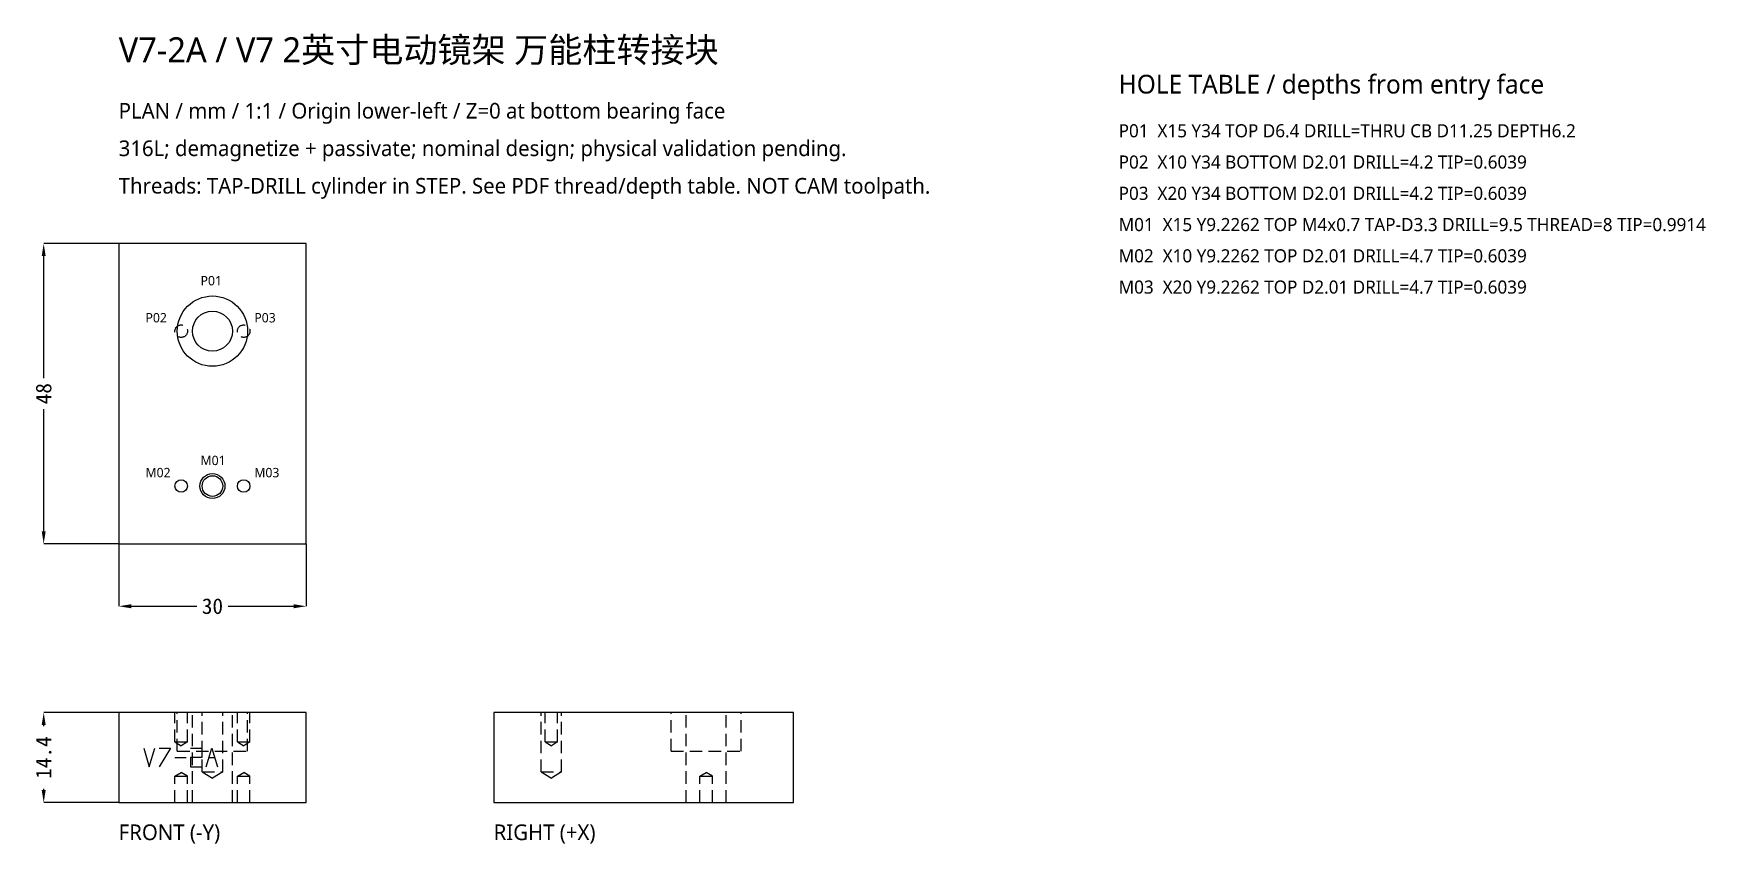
# Model space of a CAD drawing. Header units: millimetres. Extents: x -14 to 254, y -48 to 82.
import ezdxf

# ---------------------------------------------------------------- set-up
doc = ezdxf.new("R2010")
doc.units = ezdxf.units.MM
doc.linetypes.add('ZZHIDDEN', pattern=[3, 2, -1])
for name, color, linetype in [('BOTTOM_HOLES', 30, 'ZZHIDDEN'), ('COUNTERBORE', 4, 'Continuous'), ('DIMENSIONS', 3, 'Continuous'), ('ENGRAVING', 5, 'Continuous'), ('HIDDEN', 8, 'ZZHIDDEN'), ('NOTES', 7, 'Continuous'), ('OUTLINE', 7, 'Continuous'), ('THREAD_NOMINAL', 8, 'Continuous'), ('TOP_HOLES', 7, 'Continuous')]:
    doc.layers.add(name, color=color, linetype=linetype)
doc.styles.add('MSYH', font='msyh.ttc')
doc.dimstyles.get("Standard").update_dxf_attribs({"dimtxt": 2.5, "dimasz": 2.5, "dimexe": 1.25, "dimexo": 0.625, "dimtad": 1, "dimcen": 2.5, "dimazin": 3, "dimtfac": 1, "dimtmove": 0, "dimatfit": 3})

# ---------------------------------------------------------------- blocks, each defined once
blk = doc.blocks.new('_CLOSEDFILLED')
at = {"color": 0, "linetype": 'BYBLOCK'}
blk.add_solid([(-1, 0.16), (0, 0), (-1, -0.16)], dxfattribs=at)
blk = doc.blocks.new('*D1')
at = {"color": 3}
for p, q in [((0, 0), (0, -10)), ((30, 0), (30, -10)), ((2, -10), (12.5, -10)), ((17.5, -10), (28, -10))]:
    blk.add_line(p, q, dxfattribs=at)
at = {"layer": 'Defpoints'}
for p in [(0, 0), (30, 0), (0, -10)]:
    blk.add_point(p, dxfattribs=at)
at = {"layer": 'DIMENSIONS', "color": 3, "xscale": 2, "yscale": 2, "rotation": 180}
blk.add_blockref('_CLOSEDFILLED', (0, -10), dxfattribs=at)
at = {"layer": 'DIMENSIONS', "color": 3, "xscale": 2, "yscale": 2}
blk.add_blockref('_CLOSEDFILLED', (30, -10), dxfattribs=at)
at = {"layer": 'DIMENSIONS', "color": 3, "insert": (15, -10), "char_height": 2.5, "attachment_point": 5}
blk.add_mtext('30', dxfattribs=at)
blk = doc.blocks.new('*D2')
at = {"color": 3}
for p, q in [((0, 48), (-12, 48)), ((-12, 26.5), (-12, 46)), ((-12, 2), (-12, 21.5)), ((0, 0), (-12, 0))]:
    blk.add_line(p, q, dxfattribs=at)
at = {"layer": 'Defpoints'}
for p in [(0, 48), (-12, 0), (0, 0)]:
    blk.add_point(p, dxfattribs=at)
at = {"layer": 'DIMENSIONS', "color": 3, "xscale": 2, "yscale": 2}
for p, rotation in [((-12, 48), 90), ((-12, 0), 270)]:
    blk.add_blockref('_CLOSEDFILLED', p, dxfattribs=dict(at, rotation=rotation))
at = {"layer": 'DIMENSIONS', "color": 3, "insert": (-12, 24), "char_height": 2.5, "attachment_point": 5, "rotation": 90}
blk.add_mtext('48', dxfattribs=at)
blk = doc.blocks.new('*D3')
at = {"color": 3}
for p, q in [((0, -27), (-12, -27)), ((-12, -29.2), (-12, -29)), ((-12, -39.4), (-12, -39.2)), ((0, -41.4), (-12, -41.4))]:
    blk.add_line(p, q, dxfattribs=at)
at = {"layer": 'Defpoints'}
for p in [(0, -27), (-12, -41.4), (0, -41.4)]:
    blk.add_point(p, dxfattribs=at)
at = {"layer": 'DIMENSIONS', "color": 3, "xscale": 2, "yscale": 2}
for p, rotation in [((-12, -27), 90), ((-12, -41.4), 270)]:
    blk.add_blockref('_CLOSEDFILLED', p, dxfattribs=dict(at, rotation=rotation))
at = {"layer": 'DIMENSIONS', "color": 3, "insert": (-12, -34.2), "char_height": 2.5, "attachment_point": 5, "rotation": 90}
blk.add_mtext('14.4', dxfattribs=at)

msp = doc.modelspace()

# ---------------------------------------------------------------- linework, layer by layer
at = {"layer": 'BOTTOM_HOLES'}
for centre in [(10, 34), (20, 34)]:
    msp.add_circle(centre, 1.005, dxfattribs=at)
at = {"layer": 'COUNTERBORE'}
msp.add_circle((15, 34), 5.625, dxfattribs=at)
at = {"layer": 'ENGRAVING'}
for p, q in [((4, -32.7), (4.9, -35.7)), ((4.9, -35.7), (5.8, -32.7)), ((6.5, -32.7), (8.3, -32.7)), ((8.3, -32.7), (6.5, -35.7)), ((9, -34.2), (10.8, -34.2)), ((11.5, -32.7), (13.3, -32.7)), ((13.3, -34.2), (11.5, -34.2)), ((11.5, -34.2), (11.5, -35.7)), ((13.3, -32.7), (13.3, -34.2)), ((14, -35.7), (14.9, -32.7)), ((14.45, -34.2), (15.35, -34.2)), ((14.9, -32.7), (15.8, -35.7)), ((11.5, -35.7), (13.3, -35.7))]:
    msp.add_line(p, q, dxfattribs=at)
at = {"layer": 'HIDDEN'}
for p, q in [((8.995, -31.7), (8.995, -27)), ((9.375, -33.2), (9.375, -27)), ((11.005, -31.7), (11.005, -27)), ((11.8, -41.4), (11.8, -27)), ((13.35, -36.5), (13.35, -27)), ((16.65, -36.5), (16.65, -27)), ((18.2, -41.4), (18.2, -27)), ((18.995, -31.7), (18.995, -27)), ((20.625, -33.2), (20.625, -27)), ((21.005, -31.7), (21.005, -27)), ((67.57624, -36.5), (67.57624, -27)), ((68.22124, -31.7), (68.22124, -27)), ((70.23124, -31.7), (70.23124, -27)), ((70.87624, -36.5), (70.87624, -27)), ((88.375, -33.2), (88.375, -27)), ((90.8, -41.4), (90.8, -27)), ((97.2, -41.4), (97.2, -27)), ((99.625, -33.2), (99.625, -27)), ((8.995, -31.7), (11.005, -31.7)), ((8.995, -31.7), (10, -32.30386)), ((11.005, -31.7), (10, -32.30386)), ((18.995, -31.7), (21.005, -31.7)), ((18.995, -31.7), (20, -32.30386)), ((21.005, -31.7), (20, -32.30386)), ((68.22124, -31.7), (70.23124, -31.7)), ((68.22124, -31.7), (69.22624, -32.30386)), ((70.23124, -31.7), (69.22624, -32.30386)), ((9.375, -33.2), (20.625, -33.2)), ((88.375, -33.2), (99.625, -33.2)), ((8.995, -37.2), (10, -36.59614)), ((8.995, -41.4), (8.995, -37.2)), ((8.995, -37.2), (11.005, -37.2)), ((11.005, -37.2), (10, -36.59614)), ((11.005, -41.4), (11.005, -37.2)), ((13.35, -36.5), (16.65, -36.5)), ((13.35, -36.5), (15, -37.49142)), ((16.65, -36.5), (15, -37.49142)), ((18.995, -37.2), (20, -36.59614)), ((18.995, -41.4), (18.995, -37.2)), ((18.995, -37.2), (21.005, -37.2)), ((21.005, -37.2), (20, -36.59614)), ((21.005, -41.4), (21.005, -37.2)), ((67.57624, -36.5), (70.87624, -36.5)), ((67.57624, -36.5), (69.22624, -37.49142)), ((70.87624, -36.5), (69.22624, -37.49142)), ((92.995, -37.2), (94, -36.59614)), ((92.995, -41.4), (92.995, -37.2)), ((92.995, -37.2), (95.005, -37.2)), ((95.005, -37.2), (94, -36.59614)), ((95.005, -41.4), (95.005, -37.2))]:
    msp.add_line(p, q, dxfattribs=at)
at = {"layer": 'OUTLINE'}
for points in [[(0, 0), (30, 0), (30, 48), (0, 48)], [(0, -41.4), (30, -41.4), (30, -27), (0, -27)], [(60, -41.4), (108, -41.4), (108, -27), (60, -27)]]:
    msp.add_lwpolyline(points, close=True, dxfattribs=at)
at = {"layer": 'THREAD_NOMINAL'}
msp.add_circle((15, 9.22624), 2, dxfattribs=at)
at = {"layer": 'TOP_HOLES'}
for centre, radius in [((15, 34), 3.2), ((15, 9.22624), 1.65), ((10, 9.22624), 1.005), ((20, 9.22624), 1.005)]:
    msp.add_circle(centre, radius, dxfattribs=at)

# ---------------------------------------------------------------- texts
at = {"layer": 'BOTTOM_HOLES', "style": 'MSYH'}
for s, p in [('P02', (4.295, 35.4)), ('P03', (21.705, 35.4))]:
    msp.add_text(s, height=1.5, dxfattribs=at).set_placement(p)
at = {"layer": 'NOTES', "style": 'MSYH'}
for s, height, p in [('V7-2A / V7 2英寸电动镜架 万能柱转接块', 4, (0, 77)), ('HOLE TABLE / depths from entry face', 3, (160, 72)), ('PLAN / mm / 1:1 / Origin lower-left / Z=0 at bottom bearing face', 2.5, (0, 68)), ('P01  X15 Y34 TOP D6.4 DRILL=THRU CB D11.25 DEPTH6.2', 2.1, (160, 65)), ('316L; demagnetize + passivate; nominal design; physical validation pending.', 2.5, (0, 62)), ('P02  X10 Y34 BOTTOM D2.01 DRILL=4.2 TIP=0.6039', 2.1, (160, 60)), ('Threads: TAP-DRILL cylinder in STEP. See PDF thread/depth table. NOT CAM toolpath.', 2.5, (0, 56)), ('P03  X20 Y34 BOTTOM D2.01 DRILL=4.2 TIP=0.6039', 2.1, (160, 55)), ('M01  X15 Y9.2262 TOP M4x0.7 TAP-D3.3 DRILL=9.5 THREAD=8 TIP=0.9914', 2.1, (160, 50)), ('M02  X10 Y9.2262 TOP D2.01 DRILL=4.7 TIP=0.6039', 2.1, (160, 45)), ('M03  X20 Y9.2262 TOP D2.01 DRILL=4.7 TIP=0.6039', 2.1, (160, 40)), ('FRONT (-Y)', 2.5, (0, -47.4)), ('RIGHT (+X)', 2.5, (60, -47.4))]:
    msp.add_text(s, height=height, dxfattribs=at).set_placement(p)
at = {"layer": 'TOP_HOLES', "style": 'MSYH'}
for s, p in [('P01', (13.1, 41.325)), ('M01', (13.1, 12.57624)), ('M02', (4.295, 10.62624)), ('M03', (21.705, 10.62624))]:
    msp.add_text(s, height=1.5, dxfattribs=at).set_placement(p)

# ---------------------------------------------------------------- dimensions: what is measured, and where the dimension line sits
at = {"layer": 'DIMENSIONS'}
for base, p1, p2, picture, middle in [((-12, 0), (0, 0), (0, 48), '*D2', (-12, 24)), ((-12, -41.4), (0, -41.4), (0, -27), '*D3', (-12, -34.2))]:
    dim = msp.add_linear_dim(base=base, p1=p1, p2=p2, angle=90, dimstyle='Standard', override={"dimtxt": 2.5, "dimasz": 2, "dimdec": 4, "dimdsep": 46, "dimclrd": 3, "dimclre": 3, "dimclrt": 3}, dxfattribs=at)
    dim.commit()
    dim.dimension.update_dxf_attribs({"geometry": picture, "text_midpoint": middle})
dim = msp.add_linear_dim(base=(0, -10), p1=(0, 0), p2=(30, 0), dimstyle='Standard', override={"dimtxt": 2.5, "dimasz": 2, "dimdec": 4, "dimdsep": 46, "dimclrd": 3, "dimclre": 3, "dimclrt": 3}, dxfattribs=at)
dim.commit()
dim.dimension.update_dxf_attribs({"geometry": '*D1', "text_midpoint": (15, -10)})

doc.saveas('drawing.dxf')
